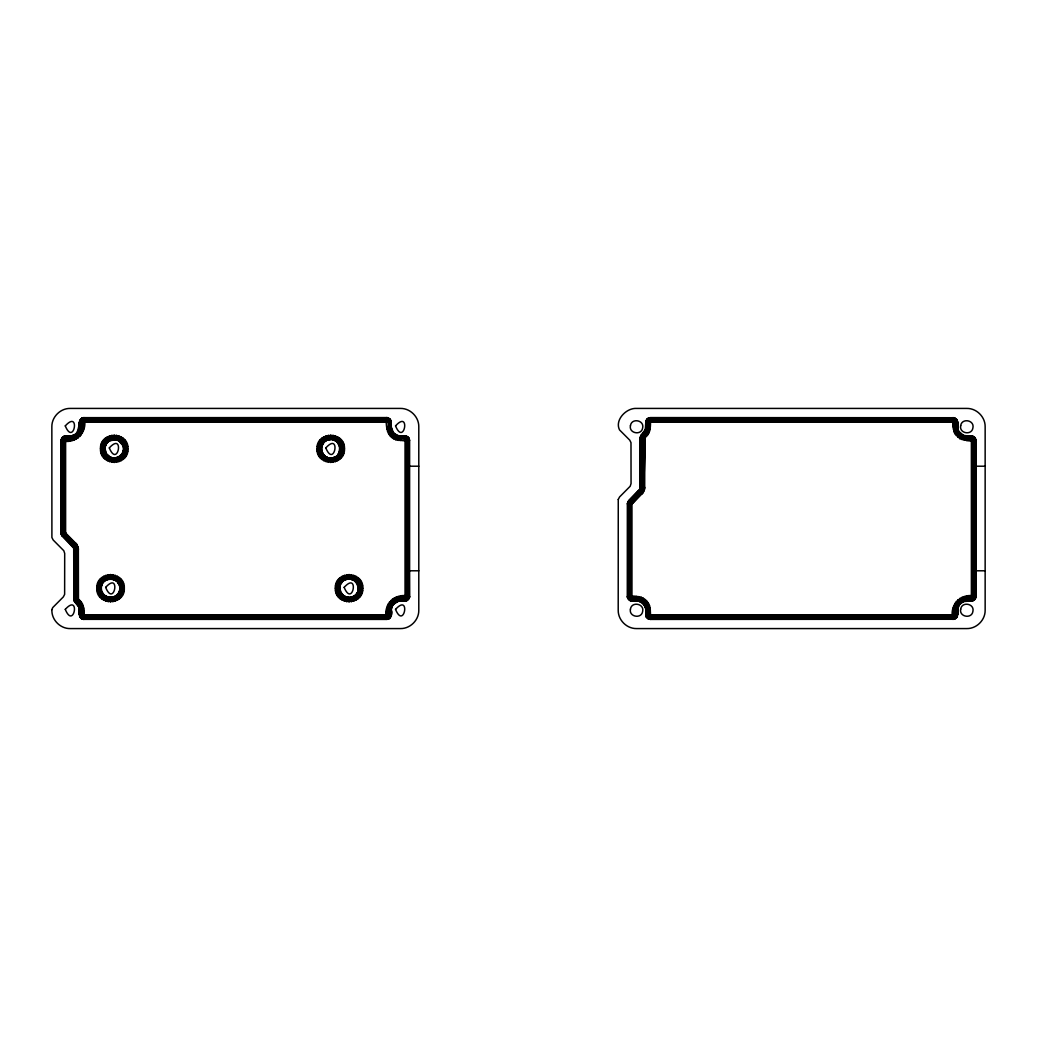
<?xml version="1.0" encoding="UTF-8"?>
<svg xmlns="http://www.w3.org/2000/svg" width="1037" height="1037" viewBox="0 0 1037 1037"><rect width="100%" height="100%" fill="white"/><g stroke="black" fill="none" stroke-linecap="round" stroke-linejoin="round"><path stroke-width="1.5" d="M628.305 501.364L640.049 488.816L640.555 437.108L645.558 429.642L646.582 420.024L649.564 417.937L953.042 417.872C961.247 418.987 954.338 430.368 960.768 433.959C964.928 438.534 974.56 432.896 975.908 440.531L975.973 596.469L974.91 599.425L972.939 600.721M640.723 487.377L640.879 437.16L645.882 429.746L646.582 420.815L649.629 418.261L953.042 418.209C960.897 419.466 954.105 430.705 960.586 434.179C964.462 438.858 974.339 433.168 975.363 440.531L975.363 596.469C974.106 604.325 962.854 597.532 959.394 604.014C954.714 607.889 960.405 617.78 953.042 618.791L650.316 618.791C642.46 617.533 649.253 606.295 642.771 602.821C638.896 598.142 629.005 603.832 627.994 596.469L628.046 503.399L639.751 490.358L640.659 488.168L640.503 437.77M650.316 619.413L650.316 610.236L645.727 610.236L646.336 617.119L650.316 619.413L953.833 619.27C950.073 607.643 958.694 594.966 971.384 596.469L972.952 600.786L963.645 601.564L959.731 604.299L957.773 608.641L957.008 617.119L953.042 619.413C948.518 604.96 961.519 591.946 975.973 596.469M641.099 487.377L641.333 437.225L645.714 431.34L647.01 420.97L649.706 418.715L953.042 418.663C960.392 420.128 953.82 431.159 960.34 434.464C964.034 439.208 973.717 433.622 974.91 440.531L974.91 596.469C973.432 603.819 962.401 597.247 959.108 603.78C954.351 607.475 959.938 617.145 953.042 618.337L650.316 618.337C642.966 616.872 649.538 605.841 643.018 602.536C639.323 597.792 629.64 603.378 628.448 596.469L628.448 504.021L629.122 501.947L639.492 491.24L641.035 488.233L640.84 437.77M641.566 487.377L641.89 437.316L646.22 431.599L647.542 421.165L649.797 419.272L953.042 419.233C959.743 420.983 953.496 431.703 960.042 434.814C963.529 439.623 972.926 434.218 974.339 440.531L974.339 596.469C972.589 603.171 961.856 596.936 958.745 603.482C953.949 606.969 959.342 616.354 953.042 617.767L650.316 617.767C643.614 616.017 649.862 605.297 643.316 602.186C639.829 597.377 630.431 602.782 629.018 596.469L629.018 504.021L629.887 501.934L640.438 490.864L641.488 488.297L641.294 437.77M642.11 487.377L642.512 437.77C649.745 433.764 644.871 422.979 650.316 419.881L953.042 419.881C959.018 421.942 953.314 432.235 959.692 435.242C962.919 440.051 972.045 434.931 973.678 440.531L973.678 596.469C971.967 602.043 962.958 596.962 959.692 601.758C953.314 604.765 959.018 615.058 953.042 617.119L650.316 617.119C644.107 614.734 650.199 602.951 642.084 600.656C638.753 597.455 631.014 601.59 629.666 596.469L629.666 504.021L640.879 491.188L642.033 488.388L641.864 437.77M61.364 439.779C63.646 432.442 74.431 439.312 77.801 432.286C81.716 428.203 76.505 418.676 83.958 417.872L386.684 417.872L390.521 420.218L391.143 428.411L393.204 432.844L397.21 435.644L405.039 436.214M74.936 601.732C82.895 605.102 75.442 617.637 83.958 619.128L386.684 619.128C394.656 618.13 388.279 607.423 393.801 603.586C397.651 598.064 408.332 604.441 409.343 596.469L408.772 438.366M640.296 437.77L640.386 488.129L639.531 490.203L628.915 500.975L627.709 503.347L627.657 596.469C628.772 604.675 640.153 597.766 643.757 604.195C648.358 608.2 642.629 618.233 650.316 619.128L953.042 619.128C960.729 618.233 954.986 608.2 959.601 604.195C963.269 597.895 973.523 604.338 975.843 597.26L971.384 596.469L972.187 600.993L966.808 601.006L971.384 601.058L971.384 435.942L966.808 435.942L966.808 440.531L975.973 440.531L975.908 439.727L973.678 436.551L963.645 435.436L958.81 431.379L954.883 433.647L959.925 438.677L966.808 440.531M73.86 599.23L74.716 601.888L78.993 607.423L79.875 616.911L81.871 618.908L83.958 619.413C84.282 612.517 84.93 603.754 78.449 599.23L73.86 599.23L73.705 548.184L62.363 536.22L61.079 533.705L61.027 440.531L63.322 436.551L65.616 440.531C78.358 442.047 86.901 429.318 83.245 417.652L81.91 418.157M636.549 600.838L631.961 600.993C640.347 598.738 648.177 606.373 645.727 614.824L957.631 614.824L957.631 610.236L953.042 610.236M640.283 487.377L640.218 437.77L641.527 434.568L644.807 437.77L643.99 488.699L642.473 492.342L631.961 504.021L628.72 500.78L627.385 504.021L627.385 596.469L636.549 596.469L636.549 601.058L631.961 601.058L631.961 504.021L643.057 492.769L644.69 488.816L640.166 488.09L640.218 437.77L644.807 437.77C651.275 433.246 650.64 424.483 650.316 417.587L953.833 417.73L953.042 422.176L956.555 419.233L953.042 417.587L953.871 431.47L958.123 429.927L957.566 421.385L953.042 422.176C951.525 434.905 964.267 443.512 975.908 439.727M83.167 614.824L82.623 606.269L77.671 599.347L77.555 548.314L76.051 544.697L64.825 533.109L64.812 440.531C76.427 440.155 83.53 432.922 83.958 421.385L386.684 421.385C386.036 433.142 394.008 441.243 405.83 440.531L405.83 596.469C394.177 596.729 387.138 604.182 386.684 615.615L83.595 615.537L81.236 604.714L76.907 599.464L76.79 548.43L75.429 545.151L64.061 533.225L64.048 440.531C66.977 435.747 77.01 440.544 79.642 433.635C83.751 430.536 79.421 422.526 83.958 420.607L386.684 420.607C391.403 422.798 385.868 431.535 391.105 434.607C393.943 441.412 403.795 435.799 406.608 440.531L406.608 596.469C403.665 601.253 393.632 596.456 391.001 603.365C386.892 606.464 391.221 614.474 386.684 616.393L83.958 616.393C80.108 612.31 82.04 602.886 76.155 599.23L76.077 548.547L74.845 545.579L63.348 533.342L63.322 440.531C65.577 434.607 76.453 440.414 79.149 433.272C83.297 429.94 78.553 421.437 83.958 419.881L386.684 419.881C392.414 421.631 386.438 430.861 391.662 434.14C394.604 441.075 405.117 434.568 407.334 440.531L407.334 596.469C405.065 602.393 394.19 596.586 391.493 603.728C387.345 607.06 392.103 615.563 386.684 617.119L82.921 616.872L81.78 615.537L80.095 605.284L75.545 599.684L75.195 547.705L62.7 533.446L62.661 440.531C64.566 433.725 75.818 440.181 78.708 432.947C82.843 429.383 77.84 420.503 83.958 419.233L386.684 419.233C393.153 420.659 387.06 430.225 392.167 433.712C395.291 440.595 406.18 433.712 407.982 440.531L407.982 596.469C406.076 603.275 394.825 596.819 391.934 604.053C387.812 607.617 392.803 616.496 386.684 617.767L83.958 617.767C77.153 615.926 83.608 604.752 76.505 601.823L74.936 599.23L74.871 548.742L73.86 546.305L62.142 533.536L62.09 440.531C63.698 433.051 75.26 439.908 78.332 432.675C82.403 428.903 77.257 419.739 83.958 418.663L386.684 418.663C393.723 419.855 387.657 429.655 392.595 433.349C395.914 440.103 407.048 433.064 408.552 440.531L408.552 596.469C406.958 603.949 395.382 597.092 392.323 604.325C388.24 608.097 393.386 617.261 386.684 618.337L83.958 618.337C76.466 616.613 83.206 604.947 75.934 601.68L76.077 602.393L74.483 599.23L74.418 548.806L73.484 546.564L62.803 535.792L61.689 533.601L61.637 440.531C63.011 432.52 74.794 439.662 78.021 432.455C82.014 428.501 76.816 419.117 83.958 418.209L386.684 418.209C394.138 419.22 388.162 429.188 392.945 433.051C396.419 439.662 407.735 432.598 409.006 440.531L409.006 596.469C407.645 604.48 395.849 597.338 392.621 604.545C388.629 608.499 393.827 617.883 386.684 618.791L83.958 618.791C75.895 617.313 83.064 605.31 75.61 602.004M642.512 437.77L642.525 487.377L643.238 437.77L642.642 488.479L641.372 491.538L630.392 504.021L630.392 596.469C633.076 601.279 642.694 596.418 645.494 602.73C650.212 605.789 645.675 614.254 650.316 616.393L953.042 616.393C957.851 613.723 952.99 604.091 959.29 601.291C962.362 596.573 970.826 601.11 972.952 596.469L972.952 440.531C970.282 435.721 960.664 440.582 957.851 434.27C953.133 431.211 957.682 422.746 953.042 420.607L650.316 420.607C646.362 424.444 649.875 434.257 643.238 437.77L643.238 487.377L644.016 437.77C650.03 434.36 648.397 426.038 650.316 421.385L953.042 421.385C953.496 432.922 960.56 440.129 972.187 440.531L972.187 596.469C961.377 596.456 953.016 604.804 953.042 615.615L650.316 615.615C651.521 602.99 640.71 593.333 627.45 597.273L627.385 596.469L627.515 597.26M953.755 426.764L953.833 422.176M82.39 614.824L82.545 610.236M648.747 614.824C652.143 602.977 640.127 597.131 631.17 596.469L631.183 503.891L641.916 491.94L643.29 488.583L644.016 437.77L644.016 487.377L644.807 437.77L641.073 435.112M954.455 426.764L954.61 422.176M79.59 610.236L79.434 614.824L391.273 614.824C388.823 606.412 396.614 598.634 405.039 600.993L400.451 600.838M645.947 610.236L645.792 614.824L645.779 610.236M957.41 426.764C958.577 423.485 956.645 413.763 953.042 422.176L957.358 420.607M81.664 614.824L81.871 610.236M648.021 614.824L648.229 610.236M955.129 426.764L955.336 422.176M79.642 614.824L79.875 610.236M645.999 614.824L646.232 610.236M957.125 426.764L957.358 422.176M81.016 614.824L81.262 610.236M647.36 614.824L647.619 610.236M955.738 426.764L955.984 422.176M79.992 614.824L80.251 610.236M646.336 614.824L646.608 610.236M956.749 426.764L957.008 422.176M80.445 614.824L80.717 610.236M646.803 614.824L647.075 610.236M956.283 426.764L956.555 422.176M645.792 422.176L645.364 429.577L641.527 434.568M645.792 426.764L645.688 428.19L650.147 428.877M79.421 421.463L83.958 422.176L82.545 417.82C76.051 423.64 81.69 440.245 65.616 435.942L65.616 532.979L62.363 536.22M75.753 602.834L78.449 599.23L78.345 548.184L76.699 544.231L65.616 532.979L61.027 532.979L61.092 440.531C75.52 445.067 88.508 431.988 83.958 417.587M83.245 610.236L83.958 614.824L83.245 619.348L386.684 619.413C382.122 604.973 395.188 591.92 409.615 596.469L409.615 440.531L408.552 437.575L407.334 436.551L405.039 440.531L409.55 439.727M391.053 610.236L391.208 614.824L391.221 610.236C394.475 613.191 387.008 623.963 386.931 616.367C384.157 603.262 397.249 593.086 409.55 597.273L409.615 596.469L409.485 597.26M627.502 503.308L627.45 504.021L631.961 504.021L628.253 501.325M644.69 488.816L644.807 437.77L640.71 435.721M61.092 440.531L61.157 439.74L65.616 440.531L64.812 436.007L63.348 436.616M100.472 448.775C99.695 431.068 128.757 431.068 127.992 448.775C128.757 466.494 99.695 466.494 100.472 448.775L105.061 448.775L106.228 453.402L109.65 456.721L107.355 460.7M101.302 453.493L105.605 451.925C103.765 447.349 106.448 441.71 111.063 440.09M105.061 448.775L105.191 447.193L100.68 446.39M96.804 588.225C96.026 570.506 125.088 570.506 124.323 588.225C125.088 605.932 96.026 605.932 96.804 588.225L101.393 588.225M127.162 444.069L122.846 445.638C126.877 454.815 113.124 462.683 107.148 454.724M119.799 588.225C120.318 600.125 100.796 600.125 101.315 588.225C100.796 576.313 120.318 576.313 119.799 588.225L124.323 588.225M316.972 448.775C316.194 431.068 345.256 431.068 344.491 448.775C345.256 466.494 316.194 466.494 316.972 448.775L321.548 448.775M332.333 457.887C344.141 456.332 340.758 437.095 329.118 439.675C318.32 441.036 319.824 458.574 330.725 458.03M341.264 457.628L337.751 454.673L339.345 451.925L339.76 447.193L344.284 446.39M335.314 588.225C334.549 570.506 363.611 570.506 362.833 588.225C363.611 605.932 334.549 605.932 335.314 588.225L339.903 588.225L340.045 586.631L335.521 585.827M352.23 596.91C364.505 592.866 355.484 573.331 344.453 580.214C333.888 585.672 343.649 602.678 353.656 596.158L355.95 600.138M386.684 610.236L391.273 610.236L391.727 607.397L387.358 605.984M650.316 417.665L647.36 418.663L645.727 422.176L957.631 422.176L957.631 426.764L953.042 426.764M391.273 610.236C389.419 602.51 401.967 603.275 398.299 596.651M389.886 418.987L391.143 421.476L386.684 422.176L387.41 417.652L390.768 420.089L386.684 422.176L388.084 417.885M111.84 462.333L112.631 457.81M118.853 440.777L115.833 439.675L116.624 435.229M108.172 601.771L108.963 597.247L113.694 596.845L115.263 601.149M112.152 579.19L112.955 574.667M328.34 462.333L329.131 457.81M332.32 439.753L333.123 435.229M346.682 601.771L347.486 597.247L349.08 597.39L349.08 601.978M355.95 576.3L353.656 580.279L350.662 579.19L351.465 574.667M409.615 440.531L398.052 440.31L398.856 435.799L407.295 436.616M391.675 607.384C393.321 601.784 399.906 600.242 405.039 601.058L405.039 435.942L405.83 436.007L405.039 440.531L409.343 438.949L408.5 437.627L405.039 440.531L406.608 436.214M631.17 600.993L631.961 596.469L627.657 598.051L630.392 600.786L636.549 601.006M638.144 601.201L638.948 596.69C645.351 597.753 650.38 603.741 650.316 610.236M649.512 619.335L650.316 614.824L649.59 610.236M964.41 440.31L965.201 435.851M975.636 438.975L971.384 440.531L972.187 436.007L966.808 435.994M400.451 601.006L406.608 600.786L409.55 597.273M956.503 617.728L957.566 615.615L953.042 614.824L954.61 619.128M82.545 619.18L83.958 614.824L79.421 615.537M109.52 461.711L111.089 457.395M117.362 440.155L118.931 435.851M105.852 601.149L107.42 596.845M113.694 579.605L115.263 575.289M326.02 461.711L327.562 457.473L326.136 456.721L323.842 460.7M333.888 440.09L335.431 435.851M83.245 417.652L386.684 417.587C385.583 425.688 386.632 436.668 395.745 439.701L397.314 435.384L393.36 432.701L391.208 426.764M344.375 601.149L345.943 596.845L344.491 596.158L342.197 600.138M352.217 579.605L353.786 575.289M630.418 600.721L631.961 596.469L627.994 598.764M639.712 601.564L641.255 597.299M646.401 617.08L646.064 616.367L650.316 614.824L648.747 619.128L647.412 618.285L650.316 614.824L645.792 615.615M954.61 417.872L953.042 422.176L957.008 419.881M962.103 439.701L963.671 435.384M975.363 438.236L971.384 440.531L972.952 436.214M72.344 440.349L71.631 435.825L74.781 434.71L77.658 432.196L79.227 428.359L79.434 422.176L391.273 422.176L391.221 421.463L391.273 426.764L386.684 426.764M105.541 445.625L106.228 444.16L102.313 441.905M320.187 439.934L323.7 442.89L322.105 445.638L317.802 444.069M81.871 618.908L83.958 614.824L79.59 616.237M391.053 420.763L386.684 422.176L388.771 418.092M121.109 436.862L118.814 440.842L122.91 445.625M103.687 600.138L105.968 596.158M115.146 580.279L117.44 576.3M337.608 436.862L335.314 440.842L333.862 440.155M393.567 438.677L395.862 434.71M629.666 600.449L631.961 596.469L628.5 599.373M641.138 602.29L643.433 598.323M648.021 618.791L650.316 614.824L646.336 617.119M953.042 422.176L955.336 418.209M962.193 434.762L959.925 438.677M974.91 437.575L971.384 440.531L973.678 436.551M974.689 599.243L975.7 596.469L975.7 440.531M390.34 419.518L386.684 422.176L389.342 418.52M120.123 441.749L123.079 438.236M104.62 595.303L101.717 598.764M336.623 441.749L339.579 438.236M407.982 437.005L405.039 440.531L408.941 438.262M960.91 433.79L957.955 437.303M105.385 459.326L108.328 455.813M116.455 581.187L119.411 577.674M321.885 459.326L324.827 455.813M391.597 437.303L394.553 433.79M340.227 598.764L343.182 595.251M357.921 577.674L354.965 581.187L356.106 582.327L359.619 579.372M631.961 596.469L629.018 599.995L629.705 600.384M642.486 603.171L645.403 599.697M971.384 440.531L974.339 437.005L974.845 437.627M628.474 501.48L639.233 490.968M639.038 490.773L628.772 500.819L638.883 490.618L642.123 493.858M62.155 437.627L62.713 437.07L65.616 440.531L61.3 438.949M75.766 543.142L72.525 546.382L72.992 546.927L76.699 544.231M80.251 617.521L83.958 614.824L81.262 618.532L80.769 618.013L83.958 614.824L79.875 616.911M386.684 422.176L389.925 418.935M628.772 500.819L638.883 490.618M641.618 493.353L631.326 503.554L630.703 503.101M630.859 502.906L641.125 492.86M73.925 599.93L78.449 599.23L75.221 602.38L75.831 602.717M76.764 603.832L80.043 600.63M630.34 502.401L640.646 492.394M629.887 501.934L640.218 491.953M629.161 501.208L639.492 491.24M629.485 501.532L639.829 491.564M103.687 457.628L107.2 454.673M121.264 442.89L124.777 439.934M100.019 597.066L103.531 594.11L102.611 592.801L98.645 595.095M121.109 579.372L117.583 582.327L119.177 585.075L123.494 583.507M320.187 457.628L323.7 454.673L322.779 453.363L318.813 455.658M341.264 439.934L337.751 442.89L338.671 444.199M389.912 435.605L393.425 432.662M338.529 597.066L342.041 594.11M643.575 604.338L647.088 601.395M646.855 617.728L650.316 614.824M956.257 435.605L959.769 432.662M74.716 601.888L78.449 599.23L74.081 600.617M77.671 604.921L81.404 602.264M407.295 600.384L407.943 599.93L405.039 596.469L405.83 600.993M102.313 455.658L106.228 453.402M126.151 441.905L122.236 444.16L121.316 442.838M338.736 444.16L342.651 441.905M118.503 583.637L122.483 581.342M388.525 433.647L392.505 431.353M337.155 595.095L341.134 592.801M360.993 581.342L357.013 583.637M644.495 605.647L648.475 603.353M958.81 431.379L958.188 429.901M61.585 535.027L61.313 534.379L65.616 532.979L61.896 535.675L61.585 535.027L65.616 532.979L61.144 533.692M73.433 547.51L77.451 545.462M78.449 599.23L74.353 601.279L76.803 603.793M78.397 606.139L82.506 604.078M115.833 439.675L109.65 440.842L107.355 436.862M333.966 457.667C346.578 453.545 337.258 433.57 326.007 440.595C315.792 445.677 324.205 462.346 333.888 457.473M317.802 453.493L322.105 451.925L321.69 450.369L317.179 451.173M339.41 445.625L343.662 444.069M387.514 431.47L391.766 429.927L391.416 428.359L386.892 429.149M97.634 592.931L101.937 591.362M336.144 592.931L340.46 591.362L340.045 589.807L335.521 590.61M357.7 585.075L362.004 583.507M645.17 607.099L649.486 605.53M73.64 548.21L78.008 546.784M78.942 607.449L83.31 606.049M953.833 619.27L954.584 619.063M100.68 451.173L105.191 450.369M123.26 447.193L127.784 446.39M953.249 429.149L957.773 428.359M97.011 590.61L101.522 589.807M119.592 586.631L124.116 585.827M358.115 586.631L362.626 585.827M645.584 608.641L650.108 607.851M73.873 548.897L78.345 548.184M79.266 608.823L83.79 608.123M64.812 436.007L70.192 435.994L65.616 435.942M386.684 619.335L387.41 619.348M966.808 437.277L971.384 437.005M631.961 599.995L636.549 599.723M966.808 436.81L971.384 436.551M631.961 600.449L636.549 600.19M966.808 437.834L971.384 437.575M631.961 599.425L636.549 599.166M966.808 436.434L971.384 436.214M631.961 600.786L636.549 600.566M966.808 438.444L971.384 438.236M631.961 598.764L636.549 598.556M966.808 436.162L971.384 436.007M966.808 439.105L971.384 438.949M631.961 598.051L636.549 597.895M966.808 439.805L971.384 439.727M631.961 597.273L636.549 597.195M83.958 426.764L79.369 426.764C79.447 431.664 75.105 436.02 70.192 435.942L70.192 440.531M645.727 426.764L650.316 426.764M123.403 448.775L127.992 448.775M339.903 448.775L344.491 448.775M409.615 466.209L418.792 466.209M975.973 466.209L985.15 466.209M640.218 487.377L644.807 487.377M73.86 549.623L78.449 549.623M409.615 570.791L418.792 570.791M975.973 570.791L985.15 570.791M362.833 588.225L358.245 588.225L357.765 591.375L362.004 592.931M79.421 610.236L79.434 614.824L79.369 610.236L83.958 610.236M65.616 439.727L70.192 439.805M966.808 597.195L971.384 597.273M400.451 597.195L405.039 597.273M65.616 436.007L70.192 436.162M65.616 438.949L70.192 439.105M966.808 597.895L971.384 598.051M966.808 600.838L971.384 600.993M400.451 597.895L405.039 598.051M65.616 438.236L70.192 438.444M966.808 598.556L971.384 598.764M400.451 598.556L405.039 598.764M65.616 436.214L70.192 436.434M966.808 600.566L971.384 600.786M400.451 600.566L405.039 600.786M65.616 437.575L70.192 437.834M966.808 599.166L971.384 599.425M400.451 599.166L405.039 599.425M65.616 436.551L70.192 436.81M966.808 600.19L971.384 600.449M400.451 600.19L405.039 600.449M65.616 437.005L70.192 437.277M966.808 599.723L971.384 599.995M400.451 599.723L405.039 599.995M386.684 417.587L387.41 417.652L386.684 417.665M636.549 596.469L638.948 596.69M350.662 579.19L349.08 579.048L349.08 574.459M400.451 436.007L397.314 435.384M640.283 437.07L644.807 437.77L640.438 436.383M627.437 503.295L631.961 504.021L627.878 501.934M83.79 428.916L79.253 428.203L79.369 422.176L79.59 426.764M386.853 608.084L391.325 608.797M391.221 615.537L386.684 614.824L388.11 619.18L389.342 618.48L386.684 614.824L391.053 616.237M645.792 421.385L650.316 422.176L649.512 417.665L648.773 417.937L650.316 422.176L645.999 420.607M317.179 446.39L321.69 447.193M339.76 450.369L344.284 451.173M127.784 451.173L123.26 450.369L122.846 451.925L127.162 453.493M953.249 607.851L957.708 608.628M358.115 589.807L362.626 590.61M97.011 585.827L101.522 586.631M119.592 589.807L124.116 590.61M405.817 436.071L406.582 436.279M405.778 436.279L408.332 437.757M395.745 439.701L398.052 440.31M645.286 429.551L649.668 430.951M639.998 488.79L644.366 490.216M627.605 502.595L631.961 504.021M79.668 420.776L83.958 422.176L81.871 418.092M79.136 429.668L83.284 431.016M973.678 600.449L971.384 596.469L975.7 598.051M953.871 605.53L958.188 607.099M955.336 618.791L953.042 614.824L957.358 616.393M339.345 451.925L343.662 453.493M101.302 444.069L105.605 445.638M406.608 600.786L405.039 596.469L409.343 598.051M336.144 583.507L340.46 585.075M97.634 583.507L101.937 585.075M123.494 592.931L119.177 591.362L118.503 592.801L122.483 595.095M648.864 432.922L644.755 430.861L644.029 432.079L647.762 434.736M639.725 489.451L643.808 491.538M79.875 420.089L83.958 422.176L81.301 418.52M78.371 430.925L82.454 433.012M388.188 603.988L392.271 606.075M390.768 616.911L386.684 614.824L388.771 618.908M975.363 598.764L971.384 596.469L974.339 599.995M646.336 419.881L650.316 422.176L648.021 418.209M954.883 603.353L958.862 605.647M955.945 618.285L953.042 614.824L957.008 617.119M318.813 441.905L322.779 444.199M338.671 453.363L342.651 455.658M407.334 600.449L405.039 596.469L409.006 598.764M126.151 455.658L122.172 453.363L121.264 454.673L124.777 457.628M337.155 581.342L341.134 583.637L342.041 582.327L338.529 579.372M357.013 592.801L360.993 595.095M61.701 438.262L65.616 440.531L64.048 436.214M98.645 581.342L102.611 583.637M639.349 490.073L643.057 492.769M389.316 602.147L393.023 604.843M390.392 617.521L386.684 614.824L389.925 618.065M80.303 419.518L83.958 422.176L80.717 418.935M77.658 432.196L81.327 434.853M971.384 596.469L974.91 599.425M959.601 604.195L956.257 601.395M953.042 614.824L956.555 617.767M646.803 419.233L650.316 422.176L647.36 418.663M405.039 596.469L408.552 599.425M356.106 594.11L359.619 597.066M103.687 439.934L107.2 442.89M62.09 437.575L65.616 440.531M100.019 579.372L103.531 582.327M121.109 597.066L117.583 594.11L116.455 595.251L119.411 598.764M643.121 433.168L646.401 436.37M390.716 600.501L393.956 603.754M76.686 433.246L79.927 436.499M960.871 603.171L957.955 599.697M336.623 455.813L339.579 459.326M321.885 438.236L324.827 441.749M340.227 577.674L343.182 581.187M354.965 595.251L357.921 598.764M105.385 438.236L108.328 441.749M120.123 455.813L123.079 459.326M101.717 577.674L104.659 581.187M392.362 599.101L395.058 602.808M75.584 434.192L78.281 437.899M959.925 598.323L962.219 602.29M323.842 436.862L326.136 440.842M335.314 456.721L337.608 460.7M342.197 576.3L344.491 580.279M118.814 456.721L121.109 460.7M103.687 576.3L105.968 580.279M115.146 596.158L117.44 600.138M394.203 597.973L396.277 602.056M74.366 434.944L76.44 439.027M953.871 431.47L954.883 433.647M74.599 601.149L74.081 548.858L73.212 546.771L62.557 536.025L61.352 533.653L61.3 440.531M962.103 597.299L963.671 601.616M326.02 435.851L327.588 440.155M333.862 457.395L335.431 461.711M344.375 575.289L345.943 579.605L347.486 579.19L346.682 574.667M352.217 596.845L353.786 601.149M109.52 435.851L111.089 440.155M118.931 461.711L117.362 457.395L115.82 457.81L116.624 462.333M105.852 575.289L107.42 579.605M396.199 597.143L397.612 601.512M73.031 435.488L74.444 439.857M627.45 597.273L627.657 598.051M73.99 599.917L74.145 600.604M964.41 596.69L965.201 601.149M328.34 435.229L329.131 439.753L330.725 439.61L330.725 435.022M333.123 462.333L332.32 457.81L330.725 457.952L330.725 462.541M350.662 597.247L351.465 601.771M111.84 435.229L112.631 439.753M108.172 574.667L108.963 579.19L110.557 579.048L110.557 574.459M112.152 597.247L112.955 601.771M648.89 610.236L649.512 614.824M956.283 610.236L956.555 614.824M389.925 610.236L390.197 614.824M80.445 422.176L80.717 426.764M956.749 610.236L957.008 614.824M390.392 610.236L390.664 614.824M79.992 422.176L80.251 426.764M955.738 610.236L955.984 614.824M389.381 610.236L389.64 614.824M81.016 422.176L81.262 426.764M957.125 610.236L957.358 614.824M390.768 610.236L391.001 614.824M79.642 422.176L79.875 426.764M955.129 610.236L955.336 614.824M388.771 610.236L388.979 614.824M81.664 422.176L81.871 426.764M957.41 610.236L957.566 614.824L957.579 610.236M954.455 610.236L954.61 614.824M388.11 610.236L388.253 614.824M82.39 422.176L82.545 426.764M953.755 610.236L953.833 614.824M387.41 610.236L387.488 614.824M83.167 422.176L83.245 426.764M957.566 422.176L957.579 426.764M966.808 596.469L966.808 601.058M400.451 435.942L400.451 440.531M400.451 596.469L400.451 601.058M114.226 435.022L114.226 439.61M114.226 457.952L114.226 462.541M110.557 597.39L110.557 601.978M51.902 609.6C51.267 619.62 60.185 628.772 70.192 628.578L400.451 628.578C410.25 628.759 418.961 620.048 418.792 610.236L418.792 426.764C418.961 416.952 410.25 408.241 400.451 408.422L70.192 408.422C60.392 408.241 51.681 416.952 51.85 426.764L51.902 537.503L53.198 540.031L63.814 550.725L64.696 553.421L64.631 594.37L63.348 596.897L52.718 607.604L51.902 609.6M618.259 499.497L618.208 610.236C618.039 620.048 626.75 628.759 636.549 628.578L966.808 628.578C976.608 628.759 985.319 620.048 985.15 610.236L985.15 426.764C985.331 416.952 976.608 408.228 966.808 408.422L636.549 408.422C626.322 407.761 614.474 420.063 619.556 429.94L629.705 440.103L630.989 442.63L631.053 483.579L630.172 486.275L619.556 496.969L618.259 499.497M65.279 425.896C73.951 446.96 80.627 409.071 65.279 425.896M65.279 609.367C73.951 630.431 80.627 592.542 65.279 609.367M101.457 446.532C97.854 462.839 124.816 467.596 126.994 451.03C130.61 434.723 103.648 429.966 101.457 446.532M102.222 446.662C98.826 462.009 124.181 466.481 126.242 450.901C129.638 435.553 104.283 431.081 102.222 446.662M102.935 446.791C99.746 461.219 123.597 465.419 125.529 450.771C128.718 436.344 104.867 432.131 102.935 446.791M103.583 446.908C100.563 460.506 123.053 464.472 124.881 450.654C127.888 437.057 105.398 433.09 103.583 446.908M104.141 446.999C101.289 459.897 122.599 463.656 124.323 450.564C127.175 437.666 105.865 433.907 104.141 446.999M104.594 447.077C101.859 459.391 122.223 462.982 123.87 450.486C126.605 438.158 106.241 434.568 104.594 447.077M104.918 447.141C102.287 459.028 121.951 462.502 123.533 450.421C126.177 438.534 106.513 435.06 104.918 447.141M109.313 447.919C117.985 468.983 124.66 431.081 109.313 447.919M97.789 585.97C94.186 602.277 121.148 607.034 123.325 590.468C126.942 574.161 99.98 569.404 97.789 585.97M98.554 586.099C95.158 601.447 120.512 605.919 122.573 590.338C125.97 574.991 100.602 570.519 98.554 586.099M99.267 586.229C96.078 600.656 119.929 604.869 121.847 590.209C125.049 575.781 101.198 571.581 99.267 586.229M99.915 586.346C96.895 599.943 119.385 603.91 121.212 590.092C124.22 576.494 101.73 572.528 99.915 586.346M100.472 586.436C97.608 599.334 118.931 603.093 120.655 590.001C123.507 577.103 102.196 573.344 100.472 586.436M100.926 586.514C98.191 598.842 118.555 602.432 120.201 589.923C122.923 577.609 102.572 574.018 100.926 586.514M101.25 586.579C98.619 598.466 118.27 601.94 119.864 589.859C122.509 577.972 102.844 574.498 101.25 586.579M105.644 587.357C114.303 608.421 120.992 570.519 105.644 587.357M317.957 446.532C314.341 462.839 341.316 467.596 343.493 451.03C347.11 434.723 320.148 429.966 317.957 446.532M318.722 446.662C315.326 462.009 340.68 466.481 342.728 450.901C346.138 435.553 320.77 431.081 318.722 446.662M319.435 446.791C316.233 461.219 340.084 465.419 342.016 450.771C345.217 436.344 321.366 432.131 319.435 446.791M320.083 446.908C317.063 460.506 339.553 464.472 341.38 450.654C344.388 437.057 321.898 433.09 320.083 446.908M320.64 446.999C317.776 459.897 339.099 463.656 340.823 450.564C343.675 437.666 322.364 433.907 320.64 446.999M321.094 447.077C318.359 459.391 338.723 462.982 340.369 450.486C343.091 438.158 322.74 434.568 321.094 447.077M325.812 447.919C334.471 468.983 341.16 431.081 325.812 447.919M336.312 585.97C332.696 602.277 359.658 607.034 361.848 590.468C365.452 574.161 338.49 569.404 336.312 585.97M337.064 586.099C333.668 601.447 359.022 605.919 361.083 590.338C364.48 574.991 339.125 570.519 337.064 586.099M337.777 586.229C334.588 600.656 358.439 604.869 360.37 590.209C363.559 575.781 339.708 571.581 337.777 586.229M338.425 586.346C335.418 599.943 357.908 603.91 359.722 590.092C362.743 576.494 340.253 572.528 338.425 586.346M338.982 586.436C336.131 599.334 357.441 603.093 359.165 590.001C362.017 577.103 340.706 573.344 338.982 586.436M339.436 586.514C336.701 598.842 357.065 602.432 358.711 589.923C361.446 577.609 341.082 574.018 339.436 586.514M339.773 586.579C337.129 598.466 356.793 601.94 358.387 589.859C361.019 577.972 341.354 574.498 339.773 586.579M344.154 587.357C352.826 608.421 359.502 570.519 344.154 587.357M395.538 425.896C404.197 446.96 410.872 409.071 395.538 425.896M395.538 609.367C404.197 630.431 410.872 592.542 395.538 609.367M630.431 425.688C628.694 433.505 641.631 435.786 642.681 427.84C644.418 420.024 631.481 417.742 630.431 425.688M630.431 609.16C628.694 616.976 641.631 619.258 642.681 611.312C644.418 603.495 631.481 601.214 630.431 609.16M960.677 425.688C958.94 433.505 971.876 435.786 972.926 427.84C974.663 420.024 961.727 417.742 960.677 425.688M960.677 609.16C958.94 616.976 971.876 619.258 972.926 611.312C974.663 603.495 961.727 601.214 960.677 609.16"/></g></svg>
